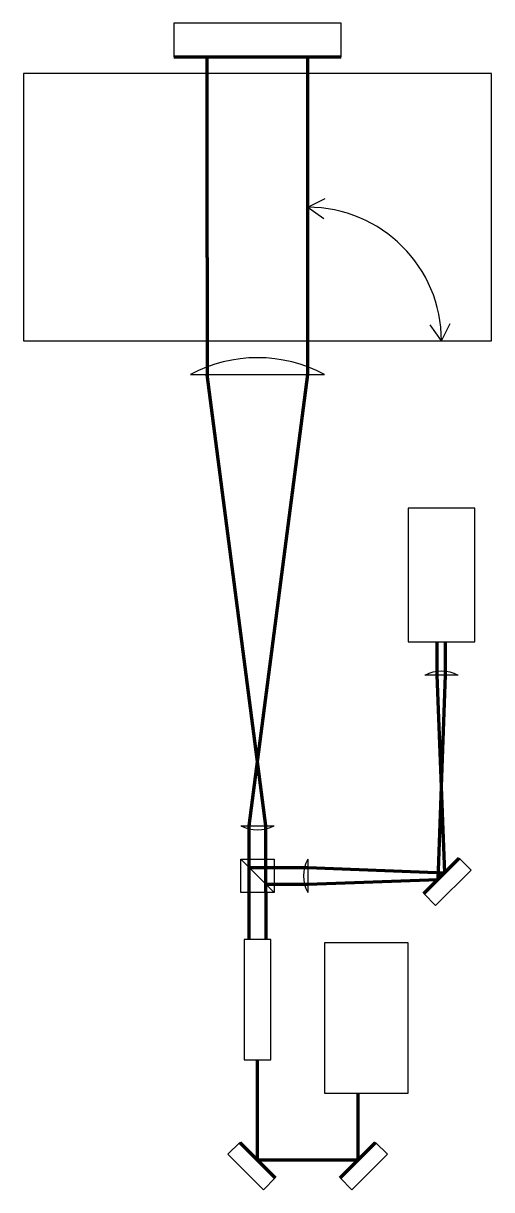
# Model space of a CAD drawing. Header units: inches. Extents: x -4.5 to 2.5, y -1.4 to 16.
import ezdxf

# ---------------------------------------------------------------- set-up
doc = ezdxf.new("R2010")
doc.units = ezdxf.units.IN
doc.header["$MEASUREMENT"] = 0
doc.linetypes.add('DASHEDX2', pattern=[38.1, 25.4, -12.7])
doc.layers.get('0').update_dxf_attribs({"lineweight": 25, "true_color": 0xffffff})
for name, color, linetype, lineweight, true_color in [('layer 1', 3, 'Continuous', 70, 0x00ff00), ('layer 2', 7, 'Continuous', 70, 0x000000), ('layer 3', 7, 'DASHEDX2', 25, 0x000000)]:
    doc.layers.add(name, color=color, linetype=linetype, lineweight=lineweight, true_color=true_color)

msp = doc.modelspace()

# ---------------------------------------------------------------- linework, layer by layer
for p, q in [((0.25, 16), (-2.25, 16)), ((-2.25, 16), (-2.25, 15.5)), ((0.25, 15.5), (0.25, 16)), ((-2.25, 15.5), (0.25, 15.5)), ((-0.25, 13.25), (0.01, 13.382)), ((-0.25, 13.25), (-0.011, 13.083)), ((1.75, 11.25), (1.583, 11.489)), ((1.75, 11.25), (1.882, 11.51)), ((-2, 10.75), (0, 10.75)), ((2.25, 8.75), (1.25, 8.75)), ((1.25, 8.75), (1.25, 6.75)), ((2.25, 6.75), (2.25, 8.75)), ((1.25, 6.75), (2.25, 6.75)), ((2, 6.25), (1.5, 6.25)), ((-1.25, 4), (-0.75, 4)), ((-1.25, 3.5), (-0.75, 3.5)), ((-1.25, 3), (-1.25, 3.5)), ((-1.25, 3.5), (-0.75, 3)), ((-0.75, 3.5), (-0.75, 3)), ((-0.25, 3.5), (-0.25, 3)), ((1.485, 2.985), (2.015, 3.515)), ((2.015, 3.515), (2.192, 3.338)), ((2.192, 3.338), (1.662, 2.808)), ((-0.75, 3), (-1.25, 3)), ((1.662, 2.808), (1.485, 2.985)), ((-0.8, 2.3), (-1.2, 2.3)), ((-1.2, 2.3), (-1.2, 0.5)), ((-0.8, 0.5), (-0.8, 2.3)), ((1.25, 2.25), (0, 2.25)), ((0, 2.25), (0, 0)), ((1.25, 0), (1.25, 2.25)), ((-1.2, 0.5), (-0.8, 0.5)), ((0, 0), (1.25, 0)), ((-1.442, -0.912), (-1.265, -0.735)), ((-1.265, -0.735), (-0.735, -1.265)), ((0.235, -1.265), (0.765, -0.735)), ((0.765, -0.735), (0.942, -0.912)), ((-0.912, -1.442), (-1.442, -0.912)), ((0.942, -0.912), (0.412, -1.442)), ((-0.735, -1.265), (-0.912, -1.442)), ((0.412, -1.442), (0.235, -1.265))]:
    msp.add_line(p, q)
for centre, radius, start, end in [((-0.25, 11.25), 2, 0, 90), ((-1, 8.875), 2.125, 61.9275, 118.0725), ((1.75, 5.781), 0.531, 61.9275, 118.0725), ((-1, 4.469), 0.531, 241.9275, 298.0725), ((0.219, 3.25), 0.531, 151.9275, 208.0725)]:
    msp.add_arc(centre, radius, start, end)
at = {"layer": 'layer 1'}
for p, q in [((-1.75, 12.5), (-1.75, 15.5)), ((-0.25, 12.5), (-0.25, 15.5)), ((-1.75, 12.5), (-1.75, 10.75)), ((-0.25, 10.75), (-0.25, 12.5)), ((-0.875, 4), (-1.75, 10.75)), ((-1.125, 4), (-0.25, 10.75)), ((1.687, 6.25), (1.687, 6.75)), ((1.812, 6.25), (1.812, 6.75)), ((1.798, 3.298), (1.687, 6.25)), ((1.698, 3.198), (1.812, 6.25)), ((-1.125, 3), (-1.125, 4)), ((-0.875, 3), (-0.875, 4)), ((-1.125, 3.375), (-0.25, 3.375)), ((-0.25, 3.375), (1.798, 3.298)), ((-0.25, 3.125), (1.698, 3.198)), ((-1.125, 2.3), (-1.125, 3)), ((-0.875, 3.125), (-0.25, 3.125)), ((-0.875, 3), (-0.875, 2.3)), ((-1, -1), (-1, 0.5)), ((0.5, 0), (0.5, -1)), ((0.5, -1), (-1, -1))]:
    msp.add_line(p, q, dxfattribs=at)
at = {"layer": 'layer 2'}
for p, q in [((-2.25, 15.5), (0.25, 15.5)), ((1.485, 2.985), (2.015, 3.515)), ((-1.265, -0.735), (-0.735, -1.265)), ((0.235, -1.265), (0.765, -0.735))]:
    msp.add_line(p, q, dxfattribs=at)
at = {"layer": 'layer 3'}
for p, q in [((2.5, 15.25), (-4.5, 15.25)), ((-4.5, 15.25), (-4.5, 11.25)), ((2.5, 11.25), (2.5, 15.25)), ((-4.5, 11.25), (2.5, 11.25))]:
    msp.add_line(p, q, dxfattribs=at)

doc.saveas('drawing.dxf')
